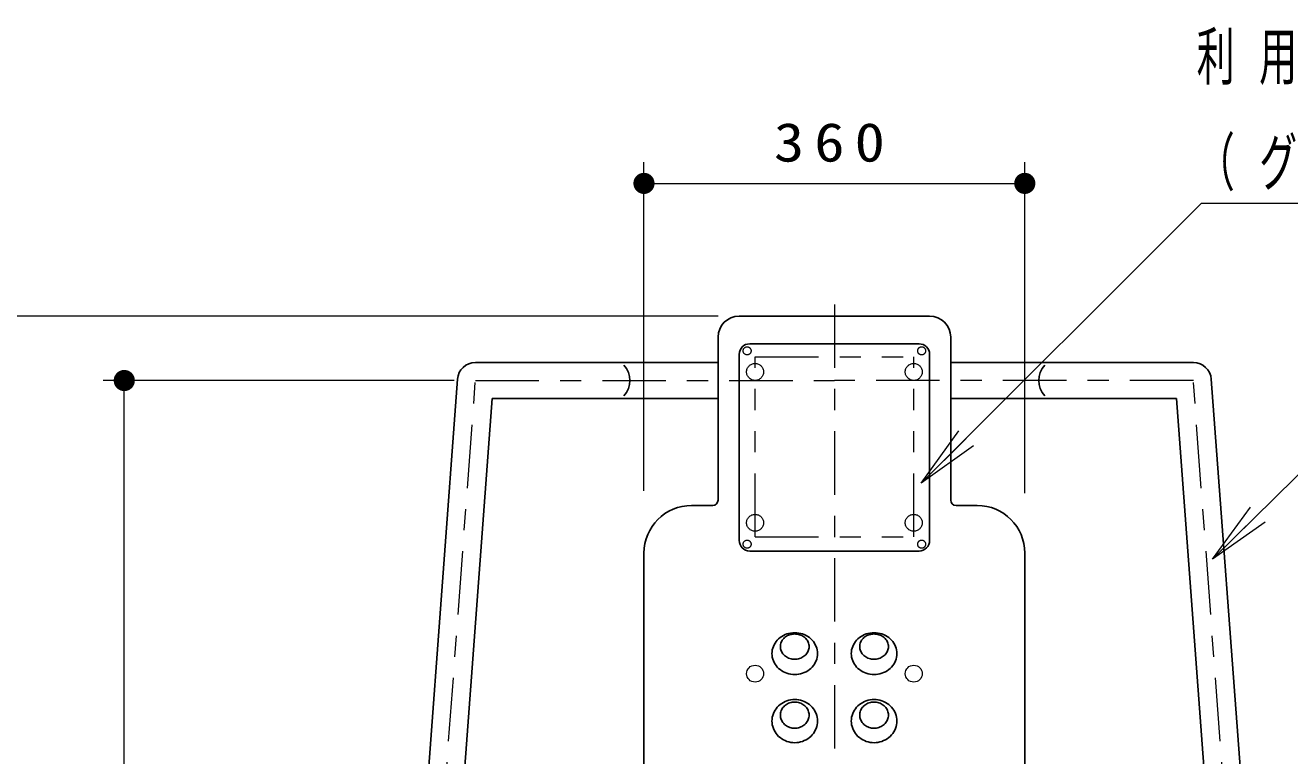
# Model space of a CAD drawing. Units: millimetres on the paper, scale 1:20. Extents: x 1381 to 1746, y 401 to 677.
# Drawn here: x 1448.2 to 1508, y 567.2 to 601.7 of the extents above; entities that cross this region are included whole.
import ezdxf

# ---------------------------------------------------------------- set-up
doc = ezdxf.new("R2010")
doc.units = ezdxf.units.MM
for name, pattern in [('USER1', [4.5, 2.5, -2]), ('USER2', [6, 3, -1, 1, -1]), ('USER3', [8, 3, -1, 1, -1, 1, -1])]:
    doc.linetypes.add(name, pattern=pattern)
doc.layers.add('1_20', color=7, linetype='Continuous', lineweight=25)
doc.styles.add('ＭＳ ゴシック', font='')
doc.styles.get('ＭＳ ゴシック').set_extended_font_data('MS Gothic')

# ---------------------------------------------------------------- blocks, each defined once
blk = doc.blocks.new('filled_dot')
at = {"color": 0, "linetype": 'Continuous', "lineweight": -2, "const_width": 1.25}
blk.add_lwpolyline([(-0.625, 0, 1), (0.625, 0, 1)], format="xyb", close=True, dxfattribs=at)

msp = doc.modelspace()

# ---------------------------------------------------------------- linework, layer by layer
at = {"layer": '1_20', "lineweight": 13}
for p, q in [((1477.449, 579.747), (1477.449, 595.275)), ((1495.449, 579.626), (1495.449, 595.275)), ((1477.449, 594.275), (1495.449, 594.275)), ((1490.554, 580.102), (1492.324, 582.575)), ((1490.554, 580.102), (1492.677, 582.222)), ((1493.031, 581.868), (1490.554, 580.102)), ((1504.321, 576.518), (1506.112, 578.976)), ((1504.321, 576.518), (1506.462, 578.619)), ((1506.812, 578.262), (1504.321, 576.518))]:
    msp.add_line(p, q, dxfattribs=at)
at = {"layer": '1_20', "linetype": 'USER2', "lineweight": 13}
msp.add_line((1486.449, 588.557), (1486.449, 473.569), dxfattribs=at)
at = {"layer": '1_20', "color": 4, "lineweight": 13}
for p, q in [((1480.949, 588.001), (1441.883, 588.001)), ((1468.481, 584.956), (1451.883, 584.956)), ((1452.883, 537.456), (1452.883, 584.956))]:
    msp.add_line(p, q, dxfattribs=at)
at = {"layer": '1_20', "color": 2}
for p, q in [((1481.949, 588.001), (1486.449, 588.001)), ((1490.949, 588.001), (1486.449, 588.001)), ((1480.949, 579.298), (1480.949, 587.001)), ((1491.949, 579.298), (1491.949, 587.001)), ((1479.699, 579.048), (1480.699, 579.048)), ((1493.199, 579.048), (1492.199, 579.048)), ((1477.449, 544.056), (1477.449, 576.798)), ((1495.449, 544.056), (1495.449, 576.798))]:
    msp.add_line(p, q, dxfattribs=at)
at = {"layer": '1_20'}
for p, q in [((1482.449, 586.692), (1490.449, 586.692)), ((1481.949, 577.393), (1481.949, 586.192)), ((1490.949, 577.393), (1490.949, 586.192)), ((1482.449, 576.893), (1490.449, 576.893))]:
    msp.add_line(p, q, dxfattribs=at)
at = {"layer": '1_20', "color": 4}
for p, q in [((1469.481, 585.806), (1480.949, 585.806)), ((1503.416, 585.806), (1491.949, 585.806)), ((1466.234, 552.709), (1468.633, 585.019)), ((1506.663, 552.709), (1504.264, 585.019)), ((1467.93, 552.583), (1470.27, 584.106)), ((1470.27, 584.106), (1480.949, 584.106)), ((1502.627, 584.106), (1491.949, 584.106)), ((1504.968, 552.583), (1502.627, 584.106))]:
    msp.add_line(p, q, dxfattribs=at)
at = {"layer": '1_20', "linetype": 'USER3', "lineweight": 13}
for p, q in [((1482.699, 577.561), (1482.699, 586.075)), ((1482.699, 586.075), (1490.199, 586.075)), ((1490.199, 577.561), (1490.199, 586.075)), ((1482.699, 577.561), (1490.199, 577.561))]:
    msp.add_line(p, q, dxfattribs=at)
at = {"layer": '1_20', "color": 4, "linetype": 'USER2', "lineweight": 13}
for p, q in [((1466.882, 549.956), (1469.481, 584.956)), ((1469.481, 584.956), (1486.449, 584.956)), ((1503.416, 584.956), (1486.449, 584.956)), ((1506.015, 549.956), (1503.416, 584.956))]:
    msp.add_line(p, q, dxfattribs=at)
at = {"layer": '1_20', "lineweight": 13}
for points in [[(1490.554, 580.102), (1503.809, 593.337), (1557.99, 593.337)], [(1504.321, 576.518), (1510.204, 582.291), (1532.3, 582.291)]]:
    msp.add_lwpolyline(points, dxfattribs=at)
for points in [[(1482.524, 586.357), (1482.523, 586.373), (1482.521, 586.388), (1482.517, 586.404), (1482.512, 586.418), (1482.505, 586.433), (1482.497, 586.447), (1482.487, 586.46), (1482.477, 586.472), (1482.465, 586.484), (1482.452, 586.494), (1482.438, 586.503), (1482.424, 586.512), (1482.408, 586.519), (1482.392, 586.525), (1482.375, 586.53), (1482.358, 586.533), (1482.341, 586.535), (1482.324, 586.536), (1482.306, 586.535), (1482.289, 586.533), (1482.272, 586.53), (1482.255, 586.525), (1482.239, 586.519), (1482.224, 586.512), (1482.209, 586.503), (1482.195, 586.494), (1482.182, 586.484), (1482.17, 586.472), (1482.16, 586.46), (1482.15, 586.447), (1482.142, 586.433), (1482.136, 586.418), (1482.13, 586.404), (1482.127, 586.388), (1482.124, 586.373), (1482.124, 586.357), (1482.124, 586.342), (1482.127, 586.326), (1482.13, 586.311), (1482.136, 586.296), (1482.142, 586.282), (1482.15, 586.268), (1482.16, 586.255), (1482.17, 586.243), (1482.182, 586.231), (1482.195, 586.221), (1482.209, 586.211), (1482.224, 586.203), (1482.239, 586.196), (1482.255, 586.19), (1482.272, 586.185), (1482.289, 586.182), (1482.306, 586.18), (1482.324, 586.179), (1482.341, 586.18), (1482.358, 586.182), (1482.375, 586.185), (1482.392, 586.19), (1482.408, 586.196), (1482.424, 586.203), (1482.438, 586.211), (1482.452, 586.221), (1482.465, 586.231), (1482.477, 586.243), (1482.487, 586.255), (1482.497, 586.268), (1482.505, 586.282), (1482.512, 586.296), (1482.517, 586.311), (1482.521, 586.326), (1482.523, 586.342)], [(1490.374, 586.357), (1490.374, 586.342), (1490.377, 586.326), (1490.38, 586.311), (1490.386, 586.296), (1490.392, 586.282), (1490.4, 586.268), (1490.41, 586.255), (1490.42, 586.243), (1490.432, 586.231), (1490.445, 586.221), (1490.459, 586.211), (1490.474, 586.203), (1490.489, 586.196), (1490.505, 586.19), (1490.522, 586.185), (1490.539, 586.182), (1490.556, 586.18), (1490.574, 586.179), (1490.591, 586.18), (1490.608, 586.182), (1490.625, 586.185), (1490.642, 586.19), (1490.658, 586.196), (1490.674, 586.203), (1490.688, 586.211), (1490.702, 586.221), (1490.715, 586.231), (1490.727, 586.243), (1490.737, 586.255), (1490.747, 586.268), (1490.755, 586.282), (1490.762, 586.296), (1490.767, 586.311), (1490.771, 586.326), (1490.773, 586.342), (1490.774, 586.357), (1490.773, 586.373), (1490.771, 586.388), (1490.767, 586.404), (1490.762, 586.418), (1490.755, 586.433), (1490.747, 586.447), (1490.737, 586.46), (1490.727, 586.472), (1490.715, 586.484), (1490.702, 586.494), (1490.688, 586.503), (1490.674, 586.512), (1490.658, 586.519), (1490.642, 586.525), (1490.625, 586.53), (1490.608, 586.533), (1490.591, 586.535), (1490.574, 586.536), (1490.556, 586.535), (1490.539, 586.533), (1490.522, 586.53), (1490.505, 586.525), (1490.489, 586.519), (1490.474, 586.512), (1490.459, 586.503), (1490.445, 586.494), (1490.432, 586.484), (1490.42, 586.472), (1490.41, 586.46), (1490.4, 586.447), (1490.392, 586.433), (1490.386, 586.418), (1490.38, 586.404), (1490.377, 586.388), (1490.374, 586.373)], [(1482.524, 577.219), (1482.523, 577.234), (1482.521, 577.25), (1482.517, 577.265), (1482.512, 577.28), (1482.505, 577.294), (1482.497, 577.308), (1482.487, 577.321), (1482.477, 577.333), (1482.465, 577.345), (1482.452, 577.355), (1482.438, 577.365), (1482.424, 577.373), (1482.408, 577.38), (1482.392, 577.386), (1482.375, 577.391), (1482.358, 577.394), (1482.341, 577.396), (1482.324, 577.397), (1482.306, 577.396), (1482.289, 577.394), (1482.272, 577.391), (1482.255, 577.386), (1482.239, 577.38), (1482.224, 577.373), (1482.209, 577.365), (1482.195, 577.355), (1482.182, 577.345), (1482.17, 577.333), (1482.16, 577.321), (1482.15, 577.308), (1482.142, 577.294), (1482.136, 577.28), (1482.13, 577.265), (1482.127, 577.25), (1482.124, 577.234), (1482.124, 577.219), (1482.124, 577.203), (1482.127, 577.188), (1482.13, 577.173), (1482.136, 577.158), (1482.142, 577.143), (1482.15, 577.13), (1482.16, 577.117), (1482.17, 577.104), (1482.182, 577.093), (1482.195, 577.082), (1482.209, 577.073), (1482.224, 577.064), (1482.239, 577.057), (1482.255, 577.051), (1482.272, 577.047), (1482.289, 577.043), (1482.306, 577.041), (1482.324, 577.041), (1482.341, 577.041), (1482.358, 577.043), (1482.375, 577.047), (1482.392, 577.051), (1482.408, 577.057), (1482.424, 577.064), (1482.438, 577.073), (1482.452, 577.082), (1482.465, 577.093), (1482.477, 577.104), (1482.487, 577.117), (1482.497, 577.13), (1482.505, 577.143), (1482.512, 577.158), (1482.517, 577.173), (1482.521, 577.188), (1482.523, 577.203)], [(1490.374, 577.219), (1490.374, 577.203), (1490.377, 577.188), (1490.38, 577.173), (1490.386, 577.158), (1490.392, 577.143), (1490.4, 577.13), (1490.41, 577.117), (1490.42, 577.104), (1490.432, 577.093), (1490.445, 577.082), (1490.459, 577.073), (1490.474, 577.064), (1490.489, 577.057), (1490.505, 577.051), (1490.522, 577.047), (1490.539, 577.043), (1490.556, 577.041), (1490.574, 577.041), (1490.591, 577.041), (1490.608, 577.043), (1490.625, 577.047), (1490.642, 577.051), (1490.658, 577.057), (1490.674, 577.064), (1490.688, 577.073), (1490.702, 577.082), (1490.715, 577.093), (1490.727, 577.104), (1490.737, 577.117), (1490.747, 577.13), (1490.755, 577.143), (1490.762, 577.158), (1490.767, 577.173), (1490.771, 577.188), (1490.773, 577.203), (1490.774, 577.219), (1490.773, 577.234), (1490.771, 577.25), (1490.767, 577.265), (1490.762, 577.28), (1490.755, 577.294), (1490.747, 577.308), (1490.737, 577.321), (1490.727, 577.333), (1490.715, 577.345), (1490.702, 577.355), (1490.688, 577.365), (1490.674, 577.373), (1490.658, 577.38), (1490.642, 577.386), (1490.625, 577.391), (1490.608, 577.394), (1490.591, 577.396), (1490.574, 577.397), (1490.556, 577.396), (1490.539, 577.394), (1490.522, 577.391), (1490.505, 577.386), (1490.489, 577.38), (1490.474, 577.373), (1490.459, 577.365), (1490.445, 577.355), (1490.432, 577.345), (1490.42, 577.333), (1490.41, 577.321), (1490.4, 577.308), (1490.392, 577.294), (1490.386, 577.28), (1490.38, 577.265), (1490.377, 577.25), (1490.374, 577.234)]]:
    msp.add_lwpolyline(points, close=True, dxfattribs=at)
at = {"layer": '1_20', "color": 1}
for points in [[(1485.649, 572.047), (1485.645, 571.961), (1485.632, 571.875), (1485.612, 571.791), (1485.584, 571.709), (1485.548, 571.629), (1485.505, 571.553), (1485.454, 571.48), (1485.397, 571.412), (1485.334, 571.348), (1485.265, 571.29), (1485.19, 571.238), (1485.111, 571.191), (1485.028, 571.152), (1484.941, 571.119), (1484.852, 571.093), (1484.76, 571.074), (1484.667, 571.063), (1484.574, 571.059), (1484.48, 571.063), (1484.387, 571.074), (1484.295, 571.093), (1484.206, 571.119), (1484.119, 571.152), (1484.036, 571.191), (1483.957, 571.238), (1483.883, 571.29), (1483.813, 571.348), (1483.75, 571.412), (1483.693, 571.48), (1483.643, 571.553), (1483.599, 571.629), (1483.563, 571.709), (1483.535, 571.791), (1483.515, 571.875), (1483.503, 571.961), (1483.499, 572.047), (1483.503, 572.133), (1483.515, 572.218), (1483.535, 572.302), (1483.563, 572.385), (1483.599, 572.464), (1483.643, 572.541), (1483.693, 572.613), (1483.75, 572.682), (1483.813, 572.745), (1483.883, 572.803), (1483.957, 572.856), (1484.036, 572.902), (1484.119, 572.942), (1484.206, 572.975), (1484.295, 573.001), (1484.387, 573.02), (1484.48, 573.031), (1484.574, 573.035), (1484.667, 573.031), (1484.76, 573.02), (1484.852, 573.001), (1484.941, 572.975), (1485.028, 572.942), (1485.111, 572.902), (1485.19, 572.856), (1485.265, 572.803), (1485.334, 572.745), (1485.397, 572.682), (1485.454, 572.613), (1485.505, 572.541), (1485.548, 572.464), (1485.584, 572.385), (1485.612, 572.302), (1485.632, 572.218), (1485.645, 572.133)], [(1485.254, 572.378), (1485.251, 572.326), (1485.243, 572.274), (1485.23, 572.223), (1485.213, 572.174), (1485.19, 572.126), (1485.163, 572.08), (1485.131, 572.036), (1485.095, 571.994), (1485.054, 571.956), (1485.011, 571.921), (1484.964, 571.889), (1484.914, 571.861), (1484.861, 571.837), (1484.806, 571.817), (1484.75, 571.801), (1484.692, 571.79), (1484.633, 571.783), (1484.574, 571.781), (1484.514, 571.783), (1484.456, 571.79), (1484.398, 571.801), (1484.341, 571.817), (1484.286, 571.837), (1484.234, 571.861), (1484.184, 571.889), (1484.137, 571.921), (1484.093, 571.956), (1484.053, 571.994), (1484.017, 572.036), (1483.985, 572.08), (1483.957, 572.126), (1483.935, 572.174), (1483.917, 572.223), (1483.904, 572.274), (1483.896, 572.326), (1483.894, 572.378), (1483.896, 572.43), (1483.904, 572.482), (1483.917, 572.532), (1483.935, 572.582), (1483.957, 572.63), (1483.985, 572.676), (1484.017, 572.72), (1484.053, 572.762), (1484.093, 572.8), (1484.137, 572.835), (1484.184, 572.867), (1484.234, 572.895), (1484.286, 572.919), (1484.341, 572.939), (1484.398, 572.954), (1484.456, 572.966), (1484.514, 572.972), (1484.574, 572.975), (1484.633, 572.972), (1484.692, 572.966), (1484.75, 572.954), (1484.806, 572.939), (1484.861, 572.919), (1484.914, 572.895), (1484.964, 572.867), (1485.011, 572.835), (1485.054, 572.8), (1485.095, 572.762), (1485.131, 572.72), (1485.163, 572.676), (1485.19, 572.63), (1485.213, 572.582), (1485.23, 572.532), (1485.243, 572.482), (1485.251, 572.43)], [(1487.249, 572.047), (1487.253, 571.961), (1487.265, 571.875), (1487.285, 571.791), (1487.313, 571.709), (1487.349, 571.629), (1487.393, 571.553), (1487.443, 571.48), (1487.5, 571.412), (1487.563, 571.348), (1487.633, 571.29), (1487.707, 571.238), (1487.786, 571.191), (1487.869, 571.152), (1487.956, 571.119), (1488.045, 571.093), (1488.137, 571.074), (1488.23, 571.063), (1488.324, 571.059), (1488.417, 571.063), (1488.51, 571.074), (1488.602, 571.093), (1488.691, 571.119), (1488.778, 571.152), (1488.861, 571.191), (1488.94, 571.238), (1489.015, 571.29), (1489.084, 571.348), (1489.147, 571.412), (1489.204, 571.48), (1489.255, 571.553), (1489.298, 571.629), (1489.334, 571.709), (1489.362, 571.791), (1489.382, 571.875), (1489.395, 571.961), (1489.399, 572.047), (1489.395, 572.133), (1489.382, 572.218), (1489.362, 572.302), (1489.334, 572.385), (1489.298, 572.464), (1489.255, 572.541), (1489.204, 572.613), (1489.147, 572.682), (1489.084, 572.745), (1489.015, 572.803), (1488.94, 572.856), (1488.861, 572.902), (1488.778, 572.942), (1488.691, 572.975), (1488.602, 573.001), (1488.51, 573.02), (1488.417, 573.031), (1488.324, 573.035), (1488.23, 573.031), (1488.137, 573.02), (1488.045, 573.001), (1487.956, 572.975), (1487.869, 572.942), (1487.786, 572.902), (1487.707, 572.856), (1487.633, 572.803), (1487.563, 572.745), (1487.5, 572.682), (1487.443, 572.613), (1487.393, 572.541), (1487.349, 572.464), (1487.313, 572.385), (1487.285, 572.302), (1487.265, 572.218), (1487.253, 572.133)], [(1487.644, 572.378), (1487.646, 572.326), (1487.654, 572.274), (1487.667, 572.223), (1487.685, 572.174), (1487.707, 572.126), (1487.735, 572.08), (1487.767, 572.036), (1487.803, 571.994), (1487.843, 571.956), (1487.887, 571.921), (1487.934, 571.889), (1487.984, 571.861), (1488.036, 571.837), (1488.091, 571.817), (1488.148, 571.801), (1488.206, 571.79), (1488.264, 571.783), (1488.324, 571.781), (1488.383, 571.783), (1488.442, 571.79), (1488.5, 571.801), (1488.556, 571.817), (1488.611, 571.837), (1488.664, 571.861), (1488.714, 571.889), (1488.761, 571.921), (1488.804, 571.956), (1488.845, 571.994), (1488.881, 572.036), (1488.913, 572.08), (1488.94, 572.126), (1488.963, 572.174), (1488.98, 572.223), (1488.993, 572.274), (1489.001, 572.326), (1489.004, 572.378), (1489.001, 572.43), (1488.993, 572.482), (1488.98, 572.532), (1488.963, 572.582), (1488.94, 572.63), (1488.913, 572.676), (1488.881, 572.72), (1488.845, 572.762), (1488.804, 572.8), (1488.761, 572.835), (1488.714, 572.867), (1488.664, 572.895), (1488.611, 572.919), (1488.556, 572.939), (1488.5, 572.954), (1488.442, 572.966), (1488.383, 572.972), (1488.324, 572.975), (1488.264, 572.972), (1488.206, 572.966), (1488.148, 572.954), (1488.091, 572.939), (1488.036, 572.919), (1487.984, 572.895), (1487.934, 572.867), (1487.887, 572.835), (1487.843, 572.8), (1487.803, 572.762), (1487.767, 572.72), (1487.735, 572.676), (1487.707, 572.63), (1487.685, 572.582), (1487.667, 572.532), (1487.654, 572.482), (1487.646, 572.43)], [(1485.649, 568.857), (1485.645, 568.768), (1485.632, 568.68), (1485.612, 568.593), (1485.584, 568.508), (1485.548, 568.425), (1485.505, 568.346), (1485.454, 568.271), (1485.397, 568.2), (1485.334, 568.134), (1485.265, 568.074), (1485.19, 568.02), (1485.111, 567.972), (1485.028, 567.931), (1484.941, 567.897), (1484.852, 567.87), (1484.76, 567.851), (1484.667, 567.839), (1484.574, 567.835), (1484.48, 567.839), (1484.387, 567.851), (1484.295, 567.87), (1484.206, 567.897), (1484.119, 567.931), (1484.036, 567.972), (1483.957, 568.02), (1483.883, 568.074), (1483.813, 568.134), (1483.75, 568.2), (1483.693, 568.271), (1483.643, 568.346), (1483.599, 568.425), (1483.563, 568.508), (1483.535, 568.593), (1483.515, 568.68), (1483.503, 568.768), (1483.499, 568.857), (1483.503, 568.946), (1483.515, 569.035), (1483.535, 569.122), (1483.563, 569.207), (1483.599, 569.289), (1483.643, 569.368), (1483.693, 569.443), (1483.75, 569.514), (1483.813, 569.58), (1483.883, 569.64), (1483.957, 569.694), (1484.036, 569.742), (1484.119, 569.783), (1484.206, 569.817), (1484.295, 569.844), (1484.387, 569.863), (1484.48, 569.875), (1484.574, 569.879), (1484.667, 569.875), (1484.76, 569.863), (1484.852, 569.844), (1484.941, 569.817), (1485.028, 569.783), (1485.111, 569.742), (1485.19, 569.694), (1485.265, 569.64), (1485.334, 569.58), (1485.397, 569.514), (1485.454, 569.443), (1485.505, 569.368), (1485.548, 569.289), (1485.584, 569.207), (1485.612, 569.122), (1485.632, 569.035), (1485.645, 568.946)], [(1485.254, 569.138), (1485.251, 569.084), (1485.243, 569.031), (1485.23, 568.978), (1485.213, 568.927), (1485.19, 568.877), (1485.163, 568.829), (1485.131, 568.783), (1485.095, 568.741), (1485.054, 568.701), (1485.011, 568.664), (1484.964, 568.632), (1484.914, 568.603), (1484.861, 568.578), (1484.806, 568.557), (1484.75, 568.541), (1484.692, 568.529), (1484.633, 568.522), (1484.574, 568.52), (1484.514, 568.522), (1484.456, 568.529), (1484.398, 568.541), (1484.341, 568.557), (1484.286, 568.578), (1484.234, 568.603), (1484.184, 568.632), (1484.137, 568.664), (1484.093, 568.701), (1484.053, 568.741), (1484.017, 568.783), (1483.985, 568.829), (1483.957, 568.877), (1483.935, 568.927), (1483.917, 568.978), (1483.904, 569.031), (1483.896, 569.084), (1483.894, 569.138), (1483.896, 569.192), (1483.904, 569.246), (1483.917, 569.298), (1483.935, 569.35), (1483.957, 569.4), (1483.985, 569.448), (1484.017, 569.493), (1484.053, 569.536), (1484.093, 569.576), (1484.137, 569.612), (1484.184, 569.645), (1484.234, 569.674), (1484.286, 569.699), (1484.341, 569.719), (1484.398, 569.736), (1484.456, 569.747), (1484.514, 569.754), (1484.574, 569.757), (1484.633, 569.754), (1484.692, 569.747), (1484.75, 569.736), (1484.806, 569.719), (1484.861, 569.699), (1484.914, 569.674), (1484.964, 569.645), (1485.011, 569.612), (1485.054, 569.576), (1485.095, 569.536), (1485.131, 569.493), (1485.163, 569.448), (1485.19, 569.4), (1485.213, 569.35), (1485.23, 569.298), (1485.243, 569.246), (1485.251, 569.192)], [(1487.249, 568.857), (1487.253, 568.768), (1487.265, 568.68), (1487.285, 568.593), (1487.313, 568.508), (1487.349, 568.425), (1487.393, 568.346), (1487.443, 568.271), (1487.5, 568.2), (1487.563, 568.134), (1487.633, 568.074), (1487.707, 568.02), (1487.786, 567.972), (1487.869, 567.931), (1487.956, 567.897), (1488.045, 567.87), (1488.137, 567.851), (1488.23, 567.839), (1488.324, 567.835), (1488.417, 567.839), (1488.51, 567.851), (1488.602, 567.87), (1488.691, 567.897), (1488.778, 567.931), (1488.861, 567.972), (1488.94, 568.02), (1489.015, 568.074), (1489.084, 568.134), (1489.147, 568.2), (1489.204, 568.271), (1489.255, 568.346), (1489.298, 568.425), (1489.334, 568.508), (1489.362, 568.593), (1489.382, 568.68), (1489.395, 568.768), (1489.399, 568.857), (1489.395, 568.946), (1489.382, 569.035), (1489.362, 569.122), (1489.334, 569.207), (1489.298, 569.289), (1489.255, 569.368), (1489.204, 569.443), (1489.147, 569.514), (1489.084, 569.58), (1489.015, 569.64), (1488.94, 569.694), (1488.861, 569.742), (1488.778, 569.783), (1488.691, 569.817), (1488.602, 569.844), (1488.51, 569.863), (1488.417, 569.875), (1488.324, 569.879), (1488.23, 569.875), (1488.137, 569.863), (1488.045, 569.844), (1487.956, 569.817), (1487.869, 569.783), (1487.786, 569.742), (1487.707, 569.694), (1487.633, 569.64), (1487.563, 569.58), (1487.5, 569.514), (1487.443, 569.443), (1487.393, 569.368), (1487.349, 569.289), (1487.313, 569.207), (1487.285, 569.122), (1487.265, 569.035), (1487.253, 568.946)], [(1487.644, 569.138), (1487.646, 569.084), (1487.654, 569.031), (1487.667, 568.978), (1487.685, 568.927), (1487.707, 568.877), (1487.735, 568.829), (1487.767, 568.783), (1487.803, 568.741), (1487.843, 568.701), (1487.887, 568.664), (1487.934, 568.632), (1487.984, 568.603), (1488.036, 568.578), (1488.091, 568.557), (1488.148, 568.541), (1488.206, 568.529), (1488.264, 568.522), (1488.324, 568.52), (1488.383, 568.522), (1488.442, 568.529), (1488.5, 568.541), (1488.556, 568.557), (1488.611, 568.578), (1488.664, 568.603), (1488.714, 568.632), (1488.761, 568.664), (1488.804, 568.701), (1488.845, 568.741), (1488.881, 568.783), (1488.913, 568.829), (1488.94, 568.877), (1488.963, 568.927), (1488.98, 568.978), (1488.993, 569.031), (1489.001, 569.084), (1489.004, 569.138), (1489.001, 569.192), (1488.993, 569.246), (1488.98, 569.298), (1488.963, 569.35), (1488.94, 569.4), (1488.913, 569.448), (1488.881, 569.493), (1488.845, 569.536), (1488.804, 569.576), (1488.761, 569.612), (1488.714, 569.645), (1488.664, 569.674), (1488.611, 569.699), (1488.556, 569.719), (1488.5, 569.736), (1488.442, 569.747), (1488.383, 569.754), (1488.324, 569.757), (1488.264, 569.754), (1488.206, 569.747), (1488.148, 569.736), (1488.091, 569.719), (1488.036, 569.699), (1487.984, 569.674), (1487.934, 569.645), (1487.887, 569.612), (1487.843, 569.576), (1487.803, 569.536), (1487.767, 569.493), (1487.735, 569.448), (1487.707, 569.4), (1487.685, 569.35), (1487.667, 569.298), (1487.654, 569.246), (1487.646, 569.192)]]:
    msp.add_lwpolyline(points, close=True, dxfattribs=at)
at = {"layer": '1_20', "linetype": 'USER1', "lineweight": 13}
for centre in [(1482.699, 585.362), (1490.199, 585.362), (1482.699, 578.23), (1490.199, 578.23)]:
    msp.add_circle(centre, 0.4, dxfattribs=at)
at = {"layer": '1_20', "lineweight": 13}
for centre in [(1482.699, 571.097), (1490.199, 571.097)]:
    msp.add_circle(centre, 0.4, dxfattribs=at)
at = {"layer": '1_20', "color": 2}
for centre, radius, start, end in [((1481.949, 587.001), 1, 90, 180), ((1490.949, 587.001), 1, 0, 90), ((1480.699, 579.298), 0.25, 270, 0), ((1492.199, 579.298), 0.25, 180, 270), ((1479.699, 576.798), 2.25, 90, 180), ((1493.199, 576.798), 2.25, 0, 90)]:
    msp.add_arc(centre, radius, start, end, dxfattribs=at)
at = {"layer": '1_20'}
for centre, start, end in [((1482.449, 586.192), 90, 180), ((1490.449, 586.192), 0, 90), ((1482.449, 577.393), 180, 270), ((1490.449, 577.393), 270, 0)]:
    msp.add_arc(centre, 0.5, start, end, dxfattribs=at)
at = {"layer": '1_20', "color": 4}
for centre, radius, start, end in [((1469.481, 584.956), 0.85, 90, 175.75334), ((1503.416, 584.956), 0.85, 4.24666, 90), ((1475.718, 584.956), 1.067, 317.12392, 42.87608), ((1497.179, 584.956), 1.067, 137.12393, 222.87607)]:
    msp.add_arc(centre, radius, start, end, dxfattribs=at)

# ---------------------------------------------------------------- block references
at = {"layer": '1_20', "lineweight": 13, "xscale": 0.4, "yscale": 0.4}
msp.add_blockref('filled_dot', (1477.449, 594.275), dxfattribs=at)
at = {"layer": '1_20', "lineweight": 13, "xscale": 0.4, "yscale": 0.4, "rotation": 180}
msp.add_blockref('filled_dot', (1495.449, 594.275), dxfattribs=at)
at = {"layer": '1_20', "color": 4, "lineweight": 13, "xscale": 0.4, "yscale": 0.4, "rotation": 270}
msp.add_blockref('filled_dot', (1452.883, 584.956), dxfattribs=at)

# ---------------------------------------------------------------- texts
at = {"layer": '1_20', "style": 'ＭＳ ゴシック'}
for s, insert, char_height, attachment_point in [('\\T1.64;\\W0.6;利用解説サイン：ＰＬ－２．３（片面）', (1503.574, 600.137), 2.199, 4), ('\\T1.33;\\W1.15;360', (1486.449, 595.275), 1.833, 8), ('\\T1.64;\\W0.6;（グラフィックシート貼付け）\u3000\u3000\u3000\u3000', (1503.574, 595.137), 2.199, 4)]:
    msp.add_mtext(s, dxfattribs=dict(at, insert=insert, char_height=char_height, attachment_point=attachment_point))

doc.saveas('drawing.dxf')
